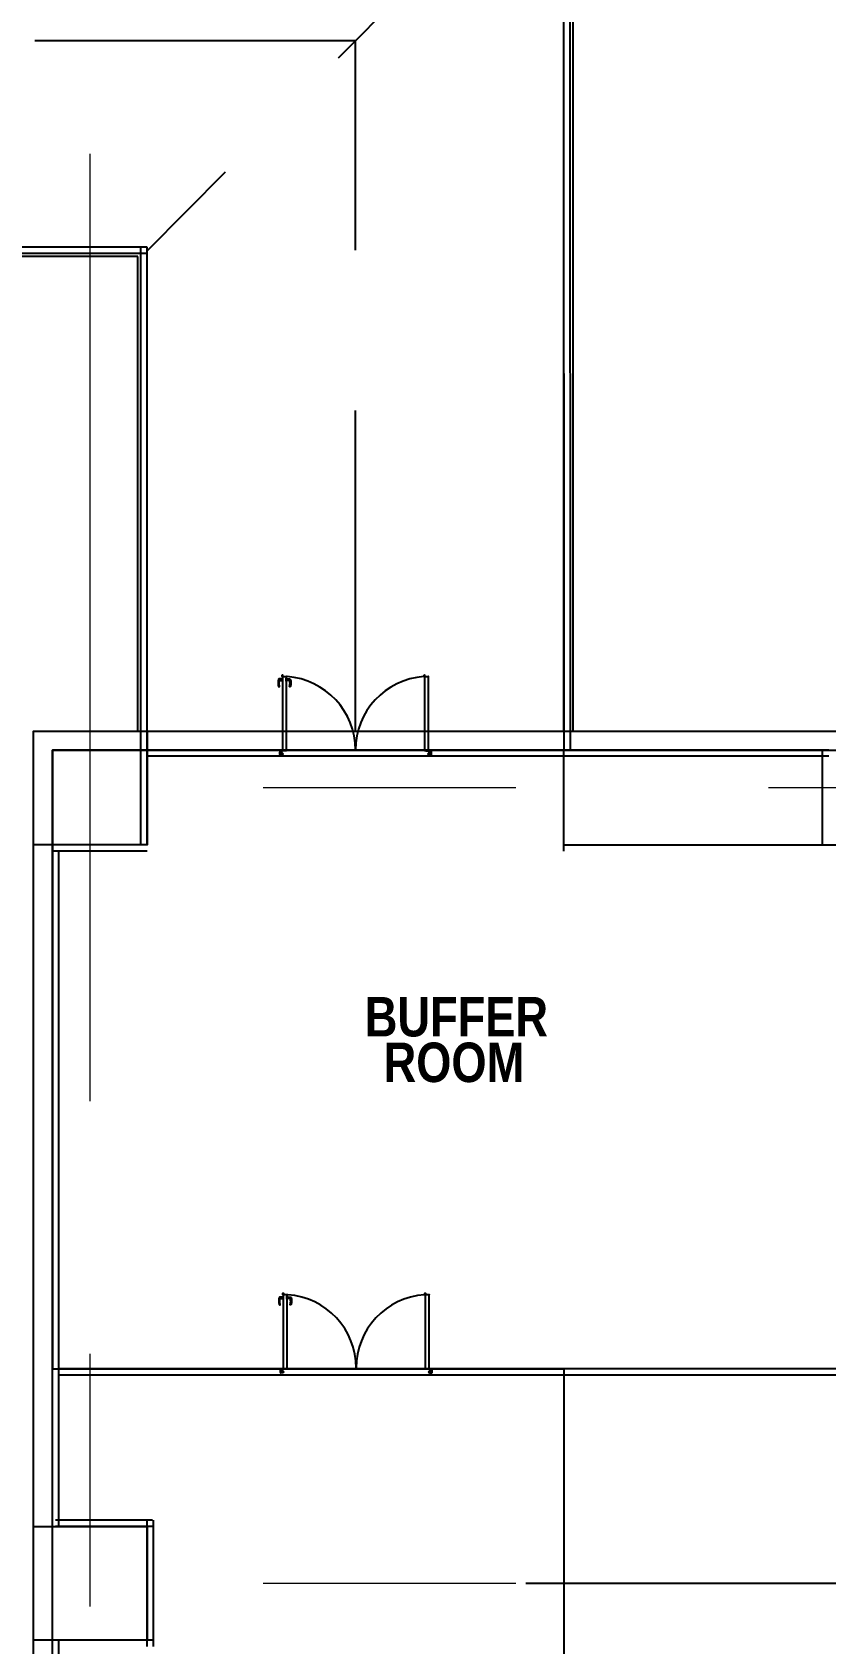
# Model space of a CAD drawing. Extents: x -15449 to 527173, y -170839 to 146543.
# Drawn here: x 237124 to 249694, y -70607 to -45080 of the extents above; entities that cross this region are included whole.
import ezdxf

# ---------------------------------------------------------------- set-up
doc = ezdxf.new("R2010")
doc.units = 0
doc.header["$LTSCALE"] = 8
for name, pattern in [('IDA - Grid Line', [3500, 2000, -500, 500, -500]), ('IDA - Hidden 065', [537.5, 375, -162.5]), ('IMPORT-DASHED2 _3_', [952.5, 635, -317.5])]:
    doc.linetypes.add(name, pattern=pattern)
doc.layers.get('0').update_dxf_attribs({"color": 1, "linetype": 'CONTINUOUS'})
for name, color, linetype in [('0-T100非抗岩棉库板H10000', 1, 'CONTINUOUS'), ('000_CTCI_CSA', 7, 'CONTINUOUS'), ('CTCI', 4, 'CONTINUOUS')]:
    doc.layers.add(name, color=color, linetype=linetype)
doc.layers.add('A-_ANOTGRID_E', color=7, linetype='CONTINUOUS', lineweight=9)
doc.layers.add('A-_ROOMNAME_A', color=7, linetype='CONTINUOUS', lineweight=9)
doc.styles.add('Arial Narrow_B_1', font='ARIALNB.TTF', dxfattribs={"height": 625})

msp = doc.modelspace()

# ---------------------------------------------------------------- linework, layer by layer
at = {"color": 252}
for p, q in [((241143.8809, -55310.8067), (241151.8809, -55310.8067)), ((241143.8809, -55359.8067), (241143.8809, -55310.8067)), ((241151.8809, -55359.8067), (241143.8809, -55359.8067)), ((241151.8809, -55310.8067), (241151.8809, -55359.8067)), ((241151.8809, -55324.3067), (241191.8809, -55324.3067)), ((241191.4434, -55346.3067), (241151.8809, -55346.3067)), ((241191.8809, -55324.3067), (241205.7563, -55324.904)), ((241043.8697, -56475.8179), (241043.8697, -56525.8179)), ((241043.8697, -56519.8423), (241043.8697, -56481.7935)), ((241049.8453, -56475.8179), (241074.3575, -56475.8179)), ((241074.3575, -56525.8179), (241049.8453, -56525.8179)), ((241074.3575, -56475.8179), (241074.3575, -56502.8179)), ((241074.3575, -56502.8179), (241074.3575, -56500.3301)), ((241090.4951, -56520.2706), (241074.3575, -56525.8179)), ((241080.9429, -56506.9155), (241082.469, -56506.9155)), ((241082.5892, -56506.9155), (241083.6258, -56506.9155)), ((241084.7234, -56508.135), (241083.5038, -56508.135)), ((241083.5038, -56508.135), (241083.5038, -56515.4521)), ((241083.5038, -56515.4521), (241090.2112, -56515.4521)), ((241084.7234, -56508.013), (241084.7234, -56508.135)), ((241088.4417, -56502.9521), (241085.2733, -56502.9521)), ((241088.9916, -56508.135), (241088.9916, -56508.013)), ((241090.2112, -56508.135), (241088.9916, -56508.135)), ((241090.0892, -56506.9155), (241091.1258, -56506.9155)), ((241090.2112, -56515.4521), (241090.2112, -56508.135)), ((241091.1258, -56506.9155), (241091.8697, -56506.9155)), ((241093.8697, -56508.9155), (241093.8697, -56515.5422)), ((243393.8697, -56508.9155), (243393.8697, -56515.5422)), ((243396.6136, -56506.9155), (243395.8697, -56506.9155)), ((243397.6502, -56506.9155), (243396.6136, -56506.9155)), ((243397.2443, -56520.2706), (243413.3819, -56525.8179)), ((243397.5282, -56515.4521), (243397.5282, -56508.135)), ((243397.5282, -56508.135), (243398.7477, -56508.135)), ((243404.2355, -56515.4521), (243397.5282, -56515.4521)), ((243398.7477, -56508.135), (243398.7477, -56508.013)), ((243399.2977, -56502.9521), (243402.4661, -56502.9521)), ((243403.016, -56508.013), (243403.016, -56508.135)), ((243403.016, -56508.135), (243404.2355, -56508.135)), ((243405.1502, -56506.9155), (243404.1136, -56506.9155)), ((243404.2355, -56508.135), (243404.2355, -56515.4521)), ((243406.7965, -56506.9155), (243405.2704, -56506.9155)), ((243437.8941, -56475.8179), (243413.3819, -56475.8179)), ((243413.3819, -56475.8179), (243413.3819, -56498.8538)), ((243413.3819, -56498.8538), (243413.3819, -56498.3301)), ((243413.3819, -56525.8179), (243437.8941, -56525.8179)), ((243443.8697, -56475.8179), (243443.8697, -56525.8179)), ((243443.8697, -56519.8423), (243443.8697, -56481.7935)), ((241155.0724, -65101.7426), (241163.0724, -65101.7426)), ((241155.0724, -65150.7426), (241155.0724, -65101.7426)), ((241163.0724, -65150.7426), (241155.0724, -65150.7426)), ((241163.0724, -65101.7426), (241163.0724, -65150.7426)), ((241163.0724, -65115.2426), (241203.0724, -65115.2426)), ((241202.6349, -65137.2426), (241163.0724, -65137.2426)), ((241203.0724, -65115.2426), (241216.9478, -65115.8399)), ((241055.0612, -66266.7538), (241055.0612, -66316.7538)), ((241055.0612, -66310.7782), (241055.0612, -66272.7294)), ((241061.0368, -66266.7538), (241085.549, -66266.7538)), ((241085.549, -66316.7538), (241061.0368, -66316.7538)), ((241085.549, -66266.7538), (241085.549, -66293.7538)), ((241085.549, -66293.7538), (241085.549, -66291.266)), ((241101.6866, -66311.2065), (241085.549, -66316.7538)), ((241092.1344, -66297.8514), (241093.6605, -66297.8514)), ((241093.7807, -66297.8514), (241094.8173, -66297.8514)), ((241095.9149, -66299.0709), (241094.6954, -66299.0709)), ((241094.6954, -66299.0709), (241094.6954, -66306.3879)), ((241094.6954, -66306.3879), (241101.4027, -66306.3879)), ((241095.9149, -66298.9489), (241095.9149, -66299.0709)), ((241099.6332, -66293.8879), (241096.4648, -66293.8879)), ((241100.1832, -66299.0709), (241100.1832, -66298.9489)), ((241101.4027, -66299.0709), (241100.1832, -66299.0709)), ((241101.2807, -66297.8514), (241102.3173, -66297.8514)), ((241101.4027, -66306.3879), (241101.4027, -66299.0709)), ((241102.3173, -66297.8514), (241103.0612, -66297.8514)), ((241105.0612, -66299.8514), (241105.0612, -66306.4781)), ((243405.0612, -66299.8514), (243405.0612, -66306.4781)), ((243407.8051, -66297.8514), (243407.0612, -66297.8514)), ((243408.8417, -66297.8514), (243407.8051, -66297.8514)), ((243408.4358, -66311.2065), (243424.5734, -66316.7538)), ((243408.7197, -66306.3879), (243408.7197, -66299.0709)), ((243408.7197, -66299.0709), (243409.9393, -66299.0709)), ((243415.4271, -66306.3879), (243408.7197, -66306.3879)), ((243409.9393, -66299.0709), (243409.9393, -66298.9489)), ((243410.4892, -66293.8879), (243413.6576, -66293.8879)), ((243414.2075, -66298.9489), (243414.2075, -66299.0709)), ((243414.2075, -66299.0709), (243415.4271, -66299.0709)), ((243416.3417, -66297.8514), (243415.3051, -66297.8514)), ((243415.4271, -66299.0709), (243415.4271, -66306.3879)), ((243417.988, -66297.8514), (243416.4619, -66297.8514)), ((243449.0856, -66266.7538), (243424.5734, -66266.7538)), ((243424.5734, -66266.7538), (243424.5734, -66289.7897)), ((243424.5734, -66289.7897), (243424.5734, -66289.266)), ((243424.5734, -66316.7538), (243449.0856, -66316.7538)), ((243455.0612, -66266.7538), (243455.0612, -66316.7538)), ((243455.0612, -66310.7782), (243455.0612, -66272.7294))]:
    msp.add_line(p, q, dxfattribs=at)
at = {"color": 252, "linetype": 'IDA - Hidden 065', "ltscale": 3}
for p, q in [((245543.8697, -66249.8189), (245543.8697, -86349.8189)), ((305143.8697, -69649.8189), (244943.8697, -69649.8189))]:
    msp.add_line(p, q, dxfattribs=at)
at = {"color": 252}
for points in [[(241085.8809, -55324.3067), (241045.8809, -55324.3067), (241032.0056, -55324.904, 0.3274951513), (241024.119, -55331.7452, 0.0898474918), (241021.8778, -55439.0797, 1.1448812629), (241041.2084, -55434.7102, -0.1370794299), (241041.1341, -55351.521, -0.3493567738), (241046.3184, -55346.3067), (241085.8809, -55346.3067)], [(241084.9907, -55284.8067), (241084.9907, -55266.514), (241084.9907, -55284.8067), (241150.9541, -55284.8067), (241150.9541, -55286.2701), (241146.6248, -55286.2701), (241146.6248, -55297.0018, -0.4142135624), (241145.4053, -55298.2213), (241144.1858, -55298.2213), (241144.1858, -55297.0018), (241145.1614, -55297.0018), (241145.1614, -55287.2457), (241143.8809, -55287.2457), (241143.8809, -56460.014), (241145.1614, -56460.014), (241145.1614, -56450.2579), (241144.1858, -56450.2579), (241144.1858, -56449.0384), (241145.4053, -56449.0384, -0.4142135624), (241146.6248, -56450.2579), (241146.6248, -56461.2335, -0.4142135624), (241145.4053, -56462.453), (241092.3565, -56462.453, -0.4142135624), (241091.137, -56461.2335), (241091.137, -56450.2579, -0.4142135624), (241092.3565, -56449.0384), (241093.576, -56449.0384), (241093.576, -56450.2579), (241092.6004, -56450.2579), (241092.6004, -56460.014), (241093.8809, -56460.014), (241093.8809, -55287.2457), (241092.6004, -55287.2457), (241092.6004, -55297.0018), (241093.576, -55297.0018), (241093.576, -55298.2213), (241092.3565, -55298.2213, -0.4142135624), (241091.137, -55297.0018), (241091.137, -55287.2457), (241083.1614, -55287.2457, -0.4142135624), (241082.5517, -55286.6359), (241082.5517, -55264.6847, -0.4142135624), (241083.1614, -55264.075), (241091.0883, -55264.075), (241091.0883, -55266.514), (241084.9907, -55266.514)], [(243334.9683, -55284.8067), (243334.9683, -55266.514), (243334.9683, -55284.8067), (243400.9316, -55284.8067), (243400.9316, -55286.2701), (243396.6024, -55286.2701), (243396.6024, -55297.0018, -0.4142135624), (243395.3829, -55298.2213), (243394.1634, -55298.2213), (243394.1634, -55297.0018), (243395.139, -55297.0018), (243395.139, -55287.2457), (243393.8585, -55287.2457), (243393.8585, -56460.014), (243395.139, -56460.014), (243395.139, -56450.2579), (243394.1634, -56450.2579), (243394.1634, -56449.0384), (243395.3829, -56449.0384, -0.4142135624), (243396.6024, -56450.2579), (243396.6024, -56461.2335, -0.4142135624), (243395.3829, -56462.453), (243342.3341, -56462.453, -0.4142135624), (243341.1146, -56461.2335), (243341.1146, -56450.2579, -0.4142135624), (243342.3341, -56449.0384), (243343.5536, -56449.0384), (243343.5536, -56450.2579), (243342.578, -56450.2579), (243342.578, -56460.014), (243343.8585, -56460.014), (243343.8585, -55287.2457), (243342.578, -55287.2457), (243342.578, -55297.0018), (243343.5536, -55297.0018), (243343.5536, -55298.2213), (243342.3341, -55298.2213, -0.4142135624), (243341.1146, -55297.0018), (243341.1146, -55287.2457), (243333.139, -55287.2457, -0.4142135624), (243332.5292, -55286.6359), (243332.5292, -55264.6847, -0.4142135624), (243333.139, -55264.075), (243341.0658, -55264.075), (243341.0658, -55266.514), (243334.9683, -55266.514)], [(241096.1822, -65075.7426), (241096.1822, -65057.4499), (241096.1822, -65075.7426), (241162.1456, -65075.7426), (241162.1456, -65077.206), (241157.8164, -65077.206), (241157.8164, -65087.9377, -0.4142135624), (241156.5968, -65089.1572), (241155.3773, -65089.1572), (241155.3773, -65087.9377), (241156.3529, -65087.9377), (241156.3529, -65078.1816), (241155.0724, -65078.1816), (241155.0724, -66250.9499), (241156.3529, -66250.9499), (241156.3529, -66241.1938), (241155.3773, -66241.1938), (241155.3773, -66239.9743), (241156.5968, -66239.9743, -0.4142135624), (241157.8164, -66241.1938), (241157.8164, -66252.1694, -0.4142135624), (241156.5968, -66253.3889), (241103.548, -66253.3889, -0.4142135624), (241102.3285, -66252.1694), (241102.3285, -66241.1938, -0.4142135624), (241103.548, -66239.9743), (241104.7676, -66239.9743), (241104.7676, -66241.1938), (241103.7919, -66241.1938), (241103.7919, -66250.9499), (241105.0724, -66250.9499), (241105.0724, -65078.1816), (241103.7919, -65078.1816), (241103.7919, -65087.9377), (241104.7676, -65087.9377), (241104.7676, -65089.1572), (241103.548, -65089.1572, -0.4142135624), (241102.3285, -65087.9377), (241102.3285, -65078.1816), (241094.353, -65078.1816, -0.4142135624), (241093.7432, -65077.5718), (241093.7432, -65055.6206, -0.4142135624), (241094.353, -65055.0108), (241102.2798, -65055.0108), (241102.2798, -65057.4499), (241096.1822, -65057.4499)], [(243346.1598, -65075.7426), (243346.1598, -65057.4499), (243346.1598, -65075.7426), (243412.1232, -65075.7426), (243412.1232, -65077.206), (243407.7939, -65077.206), (243407.7939, -65087.9377, -0.4142135624), (243406.5744, -65089.1572), (243405.3549, -65089.1572), (243405.3549, -65087.9377), (243406.3305, -65087.9377), (243406.3305, -65078.1816), (243405.05, -65078.1816), (243405.05, -66250.9499), (243406.3305, -66250.9499), (243406.3305, -66241.1938), (243405.3549, -66241.1938), (243405.3549, -66239.9743), (243406.5744, -66239.9743, -0.4142135624), (243407.7939, -66241.1938), (243407.7939, -66252.1694, -0.4142135624), (243406.5744, -66253.3889), (243353.5256, -66253.3889, -0.4142135624), (243352.3061, -66252.1694), (243352.3061, -66241.1938, -0.4142135624), (243353.5256, -66239.9743), (243354.7451, -66239.9743), (243354.7451, -66241.1938), (243353.7695, -66241.1938), (243353.7695, -66250.9499), (243355.05, -66250.9499), (243355.05, -65078.1816), (243353.7695, -65078.1816), (243353.7695, -65087.9377), (243354.7451, -65087.9377), (243354.7451, -65089.1572), (243353.5256, -65089.1572, -0.4142135624), (243352.3061, -65087.9377), (243352.3061, -65078.1816), (243344.3305, -65078.1816, -0.4142135624), (243343.7208, -65077.5718), (243343.7208, -65055.6206, -0.4142135624), (243344.3305, -65055.0108), (243352.2573, -65055.0108), (243352.2573, -65057.4499), (243346.1598, -65057.4499)], [(241097.0724, -65115.2426), (241057.0724, -65115.2426), (241043.1971, -65115.8399, 0.3274951513), (241035.3105, -65122.6811, 0.0898474918), (241033.0693, -65230.0156, 1.1448812629), (241052.3999, -65225.6461, -0.1370794299), (241052.3257, -65142.4569, -0.3493567738), (241057.5099, -65137.2426), (241097.0724, -65137.2426)]]:
    msp.add_lwpolyline(points, format="xyb", dxfattribs=at)
for points in [[(241093.8809, -55359.8067), (241093.8809, -55310.8067), (241085.8809, -55310.8067), (241085.8809, -55359.8067)], [(238943.8697, -56149.8189), (238943.8697, -57949.8189), (237143.8697, -57949.8189), (237143.8697, -56149.8189)], [(241076.8575, -56502.1808), (241076.8575, -56469.8149), (241074.3575, -56469.8149), (241074.3575, -56502.1808)], [(241129.2194, -56462.453), (241084.2194, -56462.453), (241084.2194, -56459.953), (241129.2194, -56459.953)], [(243358.52, -56462.453), (243403.52, -56462.453), (243403.52, -56459.953), (243358.52, -56459.953)], [(243410.8819, -56498.1808), (243410.8819, -56469.8149), (243413.3819, -56469.8149), (243413.3819, -56498.1808)], [(241105.0724, -65150.7426), (241105.0724, -65101.7426), (241097.0724, -65101.7426), (241097.0724, -65150.7426)], [(241088.049, -66293.1167), (241088.049, -66260.7508), (241085.549, -66260.7508), (241085.549, -66293.1167)], [(241140.4109, -66253.3889), (241095.4109, -66253.3889), (241095.4109, -66250.8889), (241140.4109, -66250.8889)], [(243369.7115, -66253.3889), (243414.7115, -66253.3889), (243414.7115, -66250.8889), (243369.7115, -66250.8889)], [(243422.0734, -66289.1167), (243422.0734, -66260.7508), (243424.5734, -66260.7508), (243424.5734, -66289.1167)], [(238943.8697, -68749.8189), (238943.8697, -70549.8189), (237143.8697, -70549.8189), (237143.8697, -68749.8189)]]:
    msp.add_lwpolyline(points, close=True, dxfattribs=at)
for centre, radius, start, end in [((241078.8575, -56449.8189), 1165.0122, 0, 85.9992809), ((243408.8819, -56449.8189), 1165.0122, 94.0007191, 180), ((241049.8453, -56481.7935), 5.9756, 90, 180), ((241049.8453, -56519.8423), 5.9756, 180, 270), ((241080.9429, -56500.3301), 6.5854, 180, 270), ((241086.8575, -56506.9155), 4.2683, 111.78678929, 180), ((241083.6258, -56508.013), 1.0976, 360, 90), ((241086.8575, -56506.9155), 4.2683, 0, 68.21321071), ((241090.0892, -56508.013), 1.0976, 90, 180), ((241088.8697, -56515.5422), 5, 288.97040781, 0), ((241091.8697, -56508.9155), 2, 0, 90), ((243395.8697, -56508.9155), 2, 90, 180), ((243398.8697, -56515.5422), 5, 180, 251.02959219), ((243400.8819, -56506.9155), 4.2683, 111.78678929, 180), ((243397.6502, -56508.013), 1.0976, 360, 90), ((243400.8819, -56506.9155), 4.2683, 360, 68.2132107), ((243404.1136, -56508.013), 1.0976, 90, 180), ((243404.8342, -56498.592), 8.5517, 283.26563358, 1.75467478), ((243437.8941, -56481.7935), 5.9756, 360, 90), ((243437.8941, -56519.8423), 5.9756, 270, 0), ((241090.049, -66240.7548), 1165.0122, 0, 85.9992809), ((243420.0734, -66240.7548), 1165.0122, 94.0007191, 180), ((241061.0368, -66272.7294), 5.9756, 90, 180), ((241061.0368, -66310.7782), 5.9756, 180, 270), ((241092.1344, -66291.266), 6.5854, 180, 270), ((241098.049, -66297.8514), 4.2683, 111.78678929, 180), ((241094.8173, -66298.9489), 1.0976, 360, 90), ((241098.049, -66297.8514), 4.2683, 0, 68.21321071), ((241101.2807, -66298.9489), 1.0976, 90, 180), ((241100.0612, -66306.4781), 5, 288.97040781, 0), ((241103.0612, -66299.8514), 2, 0, 90), ((243407.0612, -66299.8514), 2, 90, 180), ((243410.0612, -66306.4781), 5, 180, 251.02959219), ((243412.0734, -66297.8514), 4.2683, 111.78678929, 180), ((243408.8417, -66298.9489), 1.0976, 360, 90), ((243412.0734, -66297.8514), 4.2683, 360, 68.2132107), ((243415.3051, -66298.9489), 1.0976, 90, 180), ((243416.0257, -66289.5278), 8.5517, 283.26563358, 1.75467478), ((243449.0856, -66272.7294), 5.9756, 360, 90), ((243449.0856, -66310.7782), 5.9756, 270, 0)]:
    msp.add_arc(centre, radius, start, end, dxfattribs=at)
at = {"color": 252, "extrusion": (0, 4.70198e-38, -1)}
for centre, major_axis, ratio, start_param, end_param in [((241190.7596, -55352.1709), (4.1747, 4.1747), 1, -0.6693141162, 0.6750925816), ((241047.7243, -55392.9827), (109.2962, 109.2962), 1, 0.5138301722, 1.0587516634), ((241205.0373, -55333.6993), (-6.24, 6.24), 1, 0.8669618225, 2.1329099035), ((240918.5171, -55391.5983), (212.9338, 212.9338), 1, 0.5853067095, 0.943734267), ((241205.9223, -55438.2067), (7.0711, 7.0711), 0.9999999998, 0.8728114321, 4.2841840848), ((241078.8575, -56464.453), (4.9497, 4.9497), 1, 3.926990817, 10.2101761242), ((241201.9511, -65143.1068), (4.1747, 4.1747), 1, -0.6693141162, 0.6750925816), ((241217.1138, -65229.1426), (7.0711, 7.0711), 0.9999999998, 0.8728114321, 4.2841840848), ((241058.9158, -65183.9186), (109.2962, 109.2962), 1, 0.5138301722, 1.0587516634), ((241216.2288, -65124.6352), (-6.24, 6.24), 1, 0.8669618225, 2.1329099035), ((240929.7086, -65182.5342), (212.9338, 212.9338), 1, 0.5853067095, 0.943734267), ((241090.049, -66255.3889), (4.9497, 4.9497), 1, 3.926990817, 10.2101761242)]:
    msp.add_ellipse(centre, major_axis=major_axis, ratio=ratio, start_param=start_param, end_param=end_param, dxfattribs=at)
at = {"color": 252}
for centre in [(243408.8819, -56464.453), (243420.0734, -66255.3889)]:
    msp.add_ellipse(centre, major_axis=(-4.9497, 4.9497), ratio=1, start_param=3.926990817, end_param=10.2101761242, dxfattribs=at)
at = {"layer": '0-T100非抗岩棉库板H10000', "lineweight": -3}
for p, q in [((245551.13, -56449.8685), (245543.8697, -41834.2435)), ((245651.13, -56449.8189), (245643.8697, -41834.1939)), ((238943.8697, -48484.1939), (225853.0149, -48484.1939)), ((238843.8697, -57949.8189), (238843.8697, -48484.1939)), ((238943.8697, -57949.8189), (238943.8697, -48484.1939)), ((238943.8697, -48584.1939), (225853.0149, -48584.1939)), ((249743.8697, -56449.8189), (238943.8697, -56449.8189)), ((249743.8697, -56549.8189), (238943.8697, -56549.8189)), ((249643.8697, -57949.8189), (249643.8697, -56449.8189)), ((238943.8697, -57949.8189), (237443.8697, -57949.8189)), ((238943.8697, -58049.8189), (237443.8697, -58049.8189)), ((237443.8697, -68749.8189), (237443.8697, -58049.8189)), ((237543.8697, -68749.8189), (237543.8697, -58049.8189)), ((250343.8697, -66249.8189), (237543.8697, -66249.8189)), ((250343.8697, -66349.8189), (237543.8697, -66349.8189)), ((239028, -68649.8189), (237493.8697, -68649.8189)), ((238943.8697, -70649.8189), (238943.8697, -68650.8156)), ((239043.8697, -70649.8189), (239043.8697, -68650.8156)), ((239028, -68749.8189), (237493.8697, -68749.8189)), ((237443.8697, -81349.8189), (237443.8697, -70549.8189)), ((239043.8697, -70549.8189), (237543.8697, -70549.8189)), ((237543.8697, -81349.8189), (237543.8697, -70549.8189))]:
    msp.add_line(p, q, dxfattribs=at)
at = {"layer": '000_CTCI_CSA', "color": 252}
for p, q in [((245693.8697, -56149.8189), (245693.8697, -41734.1939)), ((245543.8697, -56149.8189), (245543.8697, -41884.1939)), ((238943.8697, -48484.1939), (225853.0149, -48484.1939)), ((238943.8697, -56149.8189), (238943.8697, -48484.1939)), ((238793.8697, -48634.1939), (225853.0149, -48634.1939)), ((238793.8697, -56149.8189), (238793.8697, -48634.1939))]:
    msp.add_line(p, q, dxfattribs=at)
at = {"layer": '000_CTCI_CSA', "color": 252, "linetype": 'IMPORT-DASHED2 _3_'}
for p, q in [((245543.8697, -41884.1939), (238943.8697, -48544.3501)), ((242243.8697, -45214.272), (225853.0149, -45214.272)), ((242243.8697, -56149.8189), (242243.8697, -45214.272))]:
    msp.add_line(p, q, dxfattribs=at)
at = {"layer": '000_CTCI_CSA', "color": 252}
for points in [[(313343.8697, -56149.8189), (313343.8697, -133549.8189), (237143.8697, -133549.8189), (237143.8697, -56149.8189)], [(313043.8697, -56449.8189), (313043.8697, -133249.8189), (237443.8697, -133249.8189), (237443.8697, -56449.8189)]]:
    msp.add_lwpolyline(points, close=True, dxfattribs=at)
at = {"layer": 'A-_ANOTGRID_E', "color": 8, "linetype": 'IDA - Grid Line', "true_color": 0x808080}
for p, q in [((238043.8697, -146013.8773), (238043.8697, -47004.7177)), ((320784.4764, -57049.8189), (233274.5842, -57049.8189)), ((320784.4764, -69649.8189), (233274.5842, -69649.8189))]:
    msp.add_line(p, q, dxfattribs=at)
at = {"layer": 'CTCI', "color": 252}
for p, q in [((245543.8697, -56449.8189), (237443.8697, -56449.8189)), ((237443.8697, -56449.8189), (237443.8697, -66249.8189)), ((245543.8697, -58049.8189), (245543.8697, -56449.8189)), ((245543.8697, -58049.8189), (245543.8697, -57949.8189)), ((245543.8697, -57949.8189), (256443.8697, -57949.8189)), ((237443.8697, -66249.8189), (245543.8697, -66249.8189))]:
    msp.add_line(p, q, dxfattribs=at)

# ---------------------------------------------------------------- texts
at = {"layer": 'A-_ROOMNAME_A', "color": 252, "style": 'Arial Narrow_B_1'}
for s, p in [('BUFFER', (242392, -60986.9666, 0)), ('ROOM', (242690, -61709, 0))]:
    msp.add_text(s, height=625, dxfattribs=at).set_placement(p)

doc.saveas('drawing.dxf')
